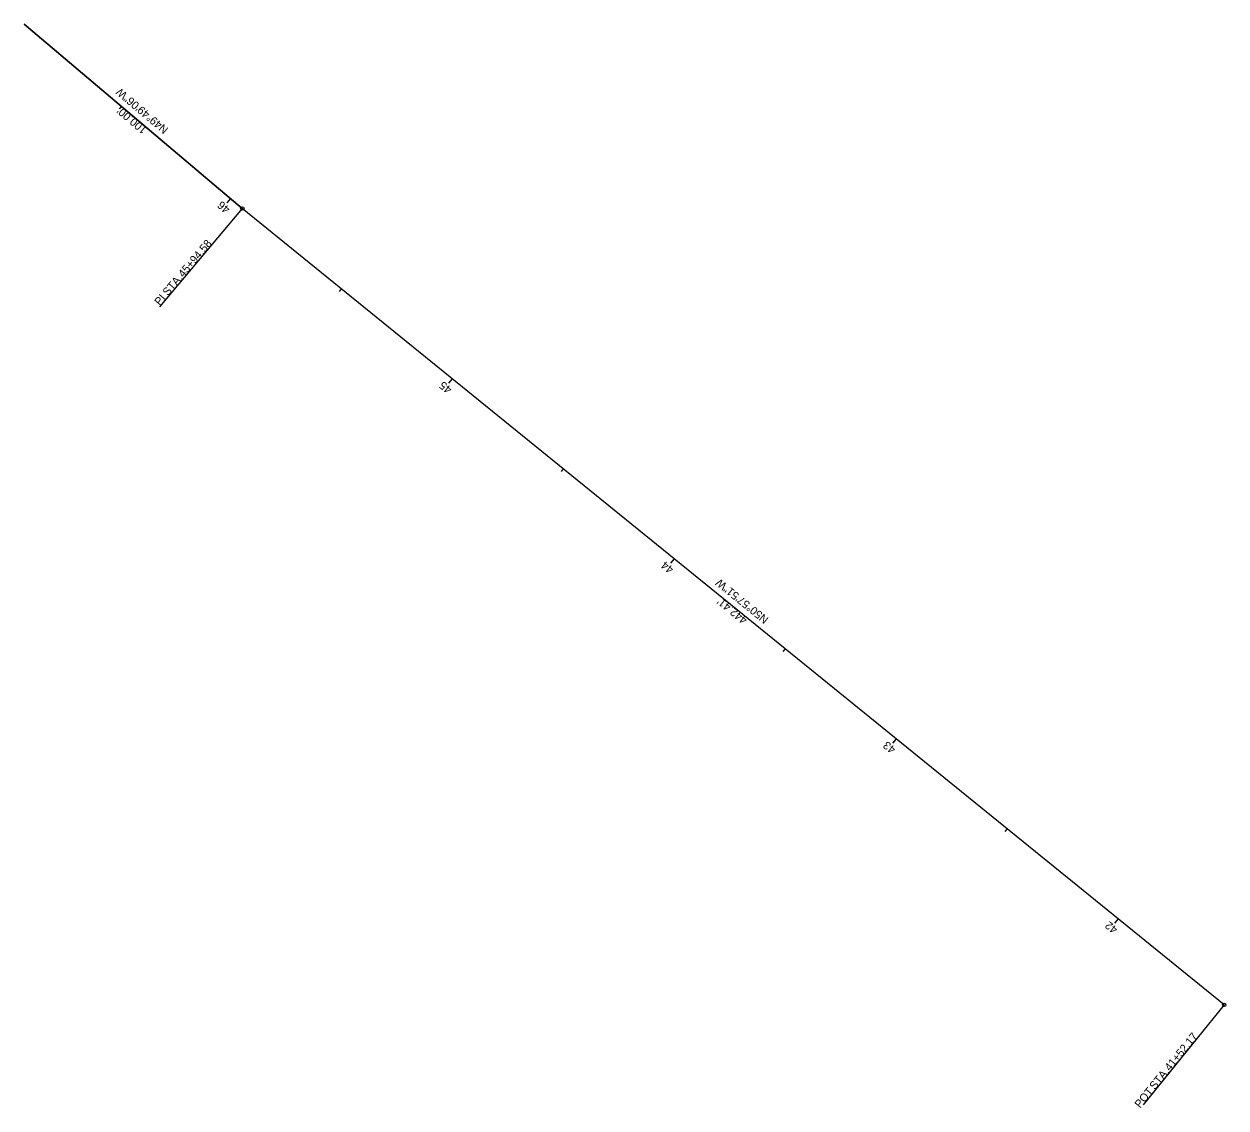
# Model space of a CAD drawing. Extents: x 224354 to 225250, y 542200 to 542702.
# Drawn here: x 224829.4 to 225250, y 542199.7 to 542578.9 of the extents above; entities that cross this region are included whole.
import ezdxf

# ---------------------------------------------------------------- set-up
doc = ezdxf.new("R2010")
doc.units = 0
for name, color, linetype in [('DT_X_Break_Line', 7, 'Continuous'), ('DT_X_Contour_Minor', 7, 'Continuous'), ('DT_X_Terrain_Boundary', 7, 'Continuous'), ('DT_X_Triangles', 7, 'Continuous'), ('DT_X_Void', 7, 'Continuous')]:
    doc.layers.add(name, color=color, linetype=linetype)

msp = doc.modelspace()

# ---------------------------------------------------------------- linework, layer by layer
at = {"layer": 'DT_X_Contour_Minor'}
for p, q in [((224863.44, 542550.13), (224862.67, 542549.21)), ((224901.64, 542517.87), (224900.35, 542516.34)), ((224940.41, 542486.3), (224939.65, 542485.36)), ((224979.25, 542454.81), (224977.99, 542453.25)), ((225018.09, 542423.32), (225017.33, 542422.38)), ((225056.92, 542391.83), (225055.66, 542390.27)), ((225095.76, 542360.34), (225095, 542359.4)), ((225134.6, 542328.85), (225133.34, 542327.29)), ((225173.44, 542297.36), (225172.68, 542296.42)), ((225212.27, 542265.87), (225211.01, 542264.31))]:
    msp.add_line(p, q, dxfattribs=at)
at = {"layer": 'DT_X_Triangles'}
for p, q in [((224829.38, 542578.89), (224905.78, 542514.37)), ((224905.78, 542514.37), (224829.38, 542578.89)), ((225249.43, 542235.74), (224905.78, 542514.37))]:
    msp.add_line(p, q, dxfattribs=at)
at = {"layer": 'DT_X_Void'}
for p, q in [((224905.78, 542514.37), (224876.75, 542479.99)), ((225249.43, 542235.74), (225221.08, 542200.79))]:
    msp.add_line(p, q, dxfattribs=at)
for centre in [(224905.78, 542514.37), (225249.43, 542235.74)]:
    msp.add_circle(centre, 0.6, dxfattribs=at)

# ---------------------------------------------------------------- texts
at = {"layer": 'DT_X_Break_Line'}
for s, rotation, p in [('N49°49\'06"W', 139.8184, (224880.09, 542542.36)), ('N50°57\'51"W', 140.9642, (225090.19, 542371.03))]:
    msp.add_text(s, height=2.8, rotation=rotation, dxfattribs=at).set_placement(p)
at = {"layer": 'DT_X_Contour_Minor'}
for s, rotation, p in [('46', 139.8184, (224901.74, 542514.51)), ('45', 140.9642, (224979.37, 542451.49)), ('44', 140.9642, (225057.02, 542388.53)), ('43', 140.9642, (225134.7, 542325.55)), ('42', 140.9642, (225212.38, 542262.56))]:
    msp.add_text(s, height=2.8, rotation=rotation, dxfattribs=at).set_placement(p)
at = {"layer": 'DT_X_Terrain_Boundary'}
for s, rotation, p in [("100.00'", 139.8184, (224872.66, 542542.29)), ("442.41'", 140.9642, (225082.78, 542370.84))]:
    msp.add_text(s, height=2.8, rotation=rotation, dxfattribs=at).set_placement(p)
at = {"layer": 'DT_X_Void'}
for s, rotation, p in [('45+94.58', 49.8184, (224885.16, 542490.01)), (' STA. ', 49.8184, (224879.06, 542482.79)), ('PI', 49.8184, (224876.87, 542480.2)), ('41+52.17', 50.9642, (225230.44, 542212.39)), (' STA. ', 50.9642, (225224.48, 542205.05)), ('POT', 50.9642, (225219.95, 542199.45))]:
    msp.add_text(s, height=2.8, rotation=rotation, dxfattribs=at).set_placement(p)

doc.saveas('drawing.dxf')
